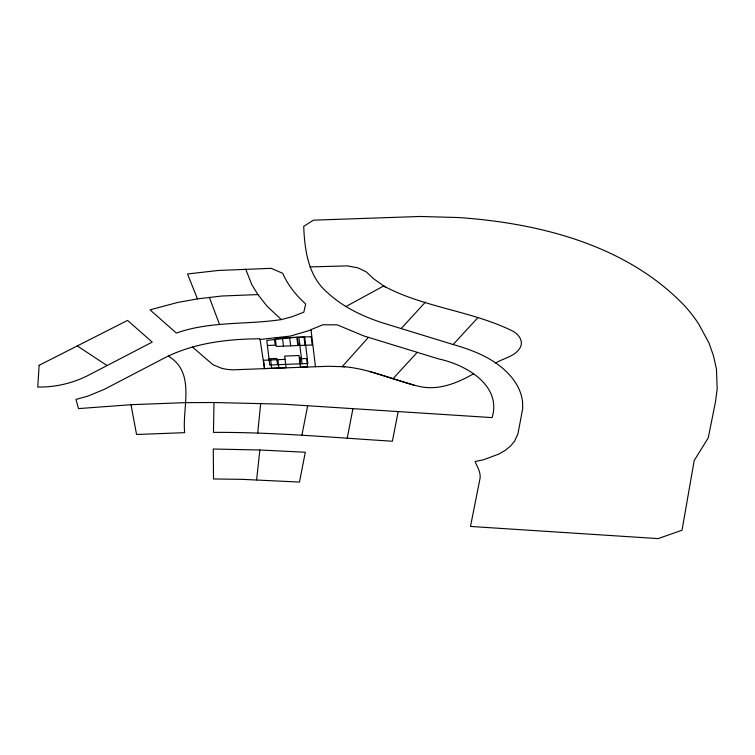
<?xml version="1.0" encoding="UTF-8"?>
<svg xmlns="http://www.w3.org/2000/svg" width="755" height="755" viewBox="0 0 755 755"><rect width="100%" height="100%" fill="white"/><g stroke="black" fill="none" stroke-linecap="round" stroke-linejoin="round"><path stroke-width="1.13" d="M315.467 366.732L311.013 329.624L322.866 324.763L337.268 324.867L363.731 335.909L438.853 358.984C465.486 364.608 501.952 385.116 492.118 417.609L283.474 404.189L214.005 402.519L213.457 432.379C273.225 432.077 332.795 437.513 392.383 441.222L398.196 411.503M257.719 433.115L260.702 403.245M256.606 479.869L259.862 449.999L305.303 452.245L299.499 482.058L241.996 479.34L213.523 478.963L213.278 449.017L259.862 449.999M347.225 438.221L352.953 408.549M301.906 435.201L307.691 405.614M368.431 337.353L342.279 366.59C369.091 368.28 393.714 380.473 419.62 386.503C438.646 390.703 457.417 383.087 473.63 373.716M401.15 328.557L425.49 302.066M393.015 378.689L417.241 352.34M453.17 344.525C474.621 350.641 496.563 359.418 511.286 376.924A116.563 67.299 0 0 1 522.573 402.047L522.715 408.578L517.949 433.832L514.608 441.156L510.654 445.922L505.378 450.263L498.904 454.029L483.502 459.795L475.046 461.513L478.387 468.855A57.201 33.022 0 0 1 480.161 477.764L470.488 526.443L658.143 538.608L682.02 530.218L694.213 460.503L708.247 437.853L715.485 401.868L717.184 388.759L716.448 369.016L713.522 355.954L709.011 343.063L698.837 324.225A276.472 159.626 0 0 0 684.964 306.181C627.056 245.215 539.938 223.197 458.644 217.544L419.978 216.477L313.457 220.167L303.718 226.349C304.624 250.282 308.285 276.783 327.981 293.091C343.591 307.398 363.061 316.59 383.059 323.008L453.17 344.525L477.773 317.761M345.941 306.539L383.653 285.975C424.065 307.7 471.837 310.815 512.938 331.19C518.156 334.04 522.941 339.892 520.884 346.149C516.628 356.237 504.066 357.823 495.705 363.013M131.776 404.652L78.529 408.597L75.981 399.442L87.986 396.082L104.539 389.231L161.211 359.663C191.336 343.27 226.141 338.976 259.965 338.797L264.505 368.544L286.06 367.676L284.663 356.086L299.037 355.511L300.424 367.1L307.606 366.817L306.615 358.521L299.424 358.804M311.051 329.992L290.448 336.069L260.069 339.467M281.313 319.582L291.883 316.817L303.859 312.164L305.671 303.916C296.092 295.375 287.872 285.135 282.719 273.31L271.168 268.336L218.45 270.45L187.533 273.98L197.451 298.895L221.706 296.017L257.927 294.582L267.11 306.256L281.313 319.582C246.451 324.886 210.211 320.969 176.387 333.078L150.028 309.861L177.567 302.472L197.451 298.895M267.402 345.479L275.197 345.167L274.527 339.542M299.726 344.186L298.197 344.242L297.376 337.419M268.997 358.757L276.802 358.436L277.547 364.712M301.32 357.455L299.792 357.521L300.547 363.787M285.06 359.38L263.504 360.248L264.505 368.544M310.012 266.911L347.517 265.883L357.945 267.865L366.317 271.923L373.952 279.01L385.258 286.994M214.005 402.519L185.183 402.651L131.002 404.699L136.561 434.484L184.654 432.662C182.068 407.011 195.97 372.441 168.318 356.152M345.129 366.76L328.104 366.288L232.625 369.827L227.189 369.412L221.998 368.412L213.089 364.778L192.459 347.083M369.327 371.432L413.797 385.069M77.265 345.941L107.068 365.524M257.927 294.582L251.755 284.503L245.705 269.205M209.305 297.272L219.488 324.367M304.02 336.975L305.02 345.271M298.905 337.353L302.075 363.731M296.838 337.268L297.838 345.564M289.656 337.551L290.647 345.847M282.464 337.844L283.465 346.139M277.878 359.673L278.869 367.968M270.686 359.956L271.687 368.251M39.137 365.297L37.75 387.032C55.36 387.343 72.961 383.247 88.609 375.169L152.227 342.109L127.557 320.413L39.137 365.297M291.392 337.655L266.789 340.411L269.752 365.024L307.861 363.495L304.69 337.117L291.392 337.655M311.211 336.692L275.282 338.127L276.283 346.422L312.202 344.988L311.211 336.692"/></g></svg>
